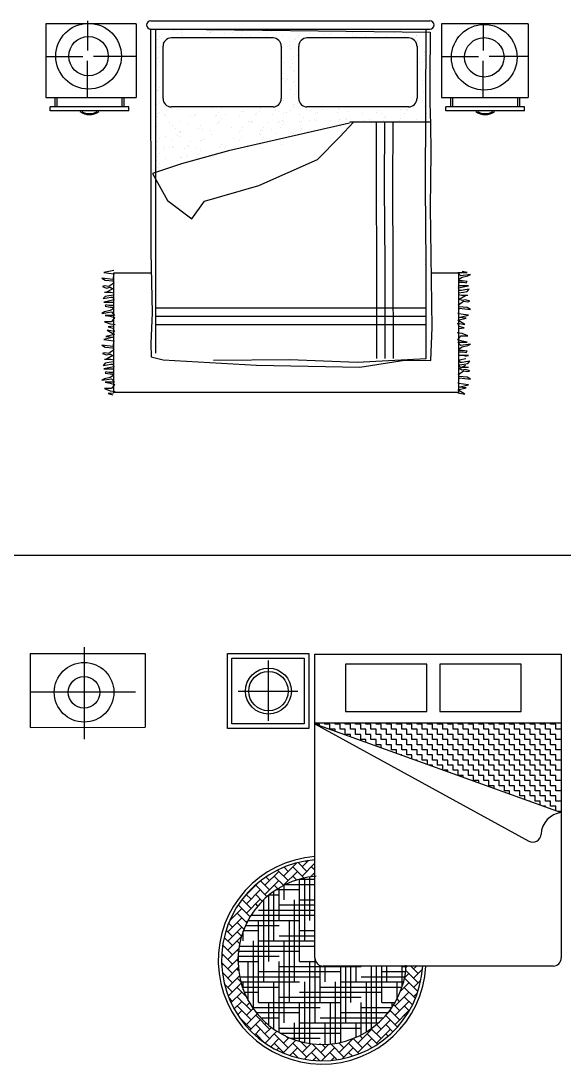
# Model space of a CAD drawing. Header units: inches. Extents: x 10.6 to 53.1, y 14.5 to 39.3.
# Drawn here: x 20.24 to 23.55, y 20.12 to 26.48 of the extents above; entities that cross this region are included whole.
import ezdxf

# ---------------------------------------------------------------- set-up
doc = ezdxf.new("R2010")
doc.units = ezdxf.units.IN
doc.header["$MEASUREMENT"] = 0
for name, color, linetype in [('02', 2, 'Continuous'), ('1', 1, 'Continuous'), ('4', 4, 'Continuous'), ('8', 8, 'Continuous')]:
    doc.layers.add(name, color=color, linetype=linetype)

msp = doc.modelspace()

# ---------------------------------------------------------------- hatches: boundary and pattern name
at = {"layer": '8'}
h = msp.add_hatch(dxfattribs=at)
h.set_pattern_fill('AR-HBONE', color=256, scale=0.01, angle=360, style=0)
h.set_pattern_definition([(45, (61.43607, 30.996453), (2e-17, 0.056568542), [0.12, -0.04]), (135, (61.464353, 31.024737), (2e-17, 0.056568542), [0.12, -0.04])])
h.paths.add_polyline_path([(22.0293, 21.2642), (22.0293, 21.3645, 2.208056), (22.6854, 20.7178), (22.5852, 20.7178, -2.171208)])
h = msp.add_hatch(dxfattribs=at)
h.set_pattern_fill('HOUND', color=256, scale=0.5, angle=360, style=0)
h.set_pattern_definition([(360, (61.436068, 30.996453), (0.125, 0.03125), [0.5, -0.25]), (90, (61.436068, 30.996453), (-0.03125, -0.125), [0.5, -0.25])])
h.paths.add_polyline_path([(22.0293, 21.2642, 2.171208), (22.5852, 20.7178), (22.0793, 20.7178, -0.414214), (22.0293, 20.7678)])

# ---------------------------------------------------------------- linework, layer by layer
at = {"layer": '02'}
for p, q in [((20.3905, 26.4601), (20.3905, 26.0101)), ((20.9405, 26.4601), (20.3905, 26.4601)), ((20.6439, 26.4777), (20.6439, 26.2978)), ((20.9405, 26.4601), (20.9405, 26.0101)), ((21.0295, 26.4776), (22.7295, 26.4776)), ((22.5174, 26.4776), (22.5174, 26.4776)), ((22.8002, 26.4601), (22.8002, 26.0101)), ((23.3271, 26.4601), (22.8002, 26.4601)), ((23.0537, 26.4601), (23.0537, 26.2978)), ((23.3271, 26.4601), (23.3271, 26.0101)), ((21.0276, 26.4292), (22.7305, 26.4089)), ((21.0276, 26.4247), (21.0303, 25.0681)), ((21.0295, 26.4276), (22.7295, 26.4276)), ((21.0576, 26.4257), (21.0586, 24.4531)), ((21.082, 26.3843), (21.082, 26.3843)), ((21.1696, 26.4175), (21.1696, 26.4175)), ((21.1938, 26.4036), (21.1938, 26.4036)), ((21.2072, 26.4247), (21.2072, 26.4247)), ((21.2179, 26.4087), (21.2179, 26.4087)), ((21.2193, 26.4169), (21.2193, 26.4169)), ((21.2227, 26.3908), (21.2227, 26.3908)), ((21.3514, 26.3963), (21.3514, 26.3963)), ((21.3955, 26.4044), (21.3955, 26.4044)), ((21.3959, 26.4085), (21.3959, 26.4085)), ((21.404, 26.4136), (21.404, 26.4136)), ((21.4803, 26.4005), (21.4803, 26.4005)), ((21.5249, 26.4089), (21.5249, 26.4089)), ((21.5831, 26.3901), (21.5831, 26.3901)), ((21.5873, 26.4156), (21.5873, 26.4156)), ((21.6072, 26.4206), (21.6072, 26.4206)), ((21.6106, 26.3945), (21.6106, 26.3945)), ((21.6949, 26.4094), (21.6949, 26.4094)), ((21.734, 26.3834), (21.734, 26.3834)), ((21.7393, 26.4), (21.7393, 26.4)), ((21.765, 26.4112), (21.765, 26.4112)), ((21.8303, 26.3866), (21.8303, 26.3866)), ((21.897, 26.4143), (21.897, 26.4143)), ((21.9267, 26.3897), (21.9267, 26.3897)), ((21.959, 26.4171), (21.959, 26.4171)), ((21.9985, 26.3982), (21.9985, 26.3982)), ((22.023, 26.3929), (22.023, 26.3929)), ((22.0842, 26.3959), (22.0842, 26.3959)), ((22.1193, 26.396), (22.1193, 26.396)), ((22.1272, 26.4037), (22.1272, 26.4037)), ((22.196, 26.4152), (22.196, 26.4152)), ((22.2157, 26.3992), (22.2157, 26.3992)), ((22.2561, 26.4079), (22.2561, 26.4079)), ((22.312, 26.4023), (22.312, 26.4023)), ((22.3363, 26.3846), (22.3363, 26.3846)), ((22.3864, 26.402), (22.3864, 26.402)), ((22.4084, 26.4055), (22.4084, 26.4055)), ((22.5047, 26.4086), (22.5047, 26.4086)), ((22.5151, 26.4074), (22.5151, 26.4074)), ((22.5853, 26.4018), (22.5853, 26.4018)), ((22.6474, 26.3856), (22.6474, 26.3856)), ((22.6502, 26.3863), (22.6502, 26.3863)), ((22.7034, 25.4676), (22.7071, 26.4236)), ((22.7303, 26.1356), (22.7336, 26.4089)), ((21.0596, 26.3614), (21.0596, 26.3614)), ((21.0686, 26.3632), (21.0686, 26.3632)), ((21.0959, 26.3708), (21.0959, 26.3708)), ((21.0993, 26.3447), (21.0993, 26.3447)), ((21.1041, 26.0037), (21.1041, 26.3237)), ((21.7741, 26.3737), (21.1541, 26.3737)), ((21.445, 26.374), (21.445, 26.374)), ((21.4838, 26.3745), (21.4838, 26.3745)), ((21.5413, 26.3771), (21.5413, 26.3771)), ((21.6376, 26.3803), (21.6376, 26.3803)), ((21.7718, 26.3739), (21.7718, 26.3739)), ((21.8241, 26.3237), (21.8241, 26.0037)), ((21.8629, 26.3199), (21.8629, 26.3199)), ((21.8717, 26.3782), (21.8717, 26.3782)), ((21.8751, 26.3521), (21.8751, 26.3521)), ((21.8766, 26.3263), (21.8766, 26.3263)), ((21.9028, 26.3634), (21.9028, 26.3634)), ((21.9112, 26.3726), (21.9112, 26.3726)), ((21.9309, 26.0037), (21.9309, 26.3237)), ((21.9322, 26.3749), (21.9322, 26.3749)), ((22.6009, 26.3737), (21.9809, 26.3737)), ((22.0708, 26.3749), (22.0708, 26.3749)), ((22.0946, 26.3746), (22.0946, 26.3746)), ((22.2595, 26.3819), (22.2595, 26.3819)), ((22.2729, 26.3797), (22.2729, 26.3797)), ((22.2807, 26.3794), (22.2807, 26.3794)), ((22.4641, 26.3814), (22.4641, 26.3814)), ((22.5719, 26.3807), (22.5719, 26.3807)), ((22.6418, 26.3771), (22.6418, 26.3771)), ((22.6473, 26.3515), (22.6473, 26.3515)), ((22.6488, 26.3452), (22.6488, 26.3452)), ((22.6509, 26.3596), (22.6509, 26.3596)), ((22.6509, 26.3237), (22.6509, 26.0037)), ((20.3905, 26.2599), (20.6162, 26.2599)), ((20.9405, 26.2599), (20.6801, 26.2599)), ((21.0615, 26.2995), (21.0615, 26.2995)), ((21.0783, 26.318), (21.0783, 26.318)), ((21.0783, 26.2565), (21.0783, 26.2565)), ((21.0837, 26.2922), (21.0837, 26.2922)), ((21.832, 26.2557), (21.832, 26.2557)), ((21.8338, 26.3152), (21.8338, 26.3152)), ((21.8804, 26.3115), (21.8804, 26.3115)), ((21.8972, 26.2586), (21.8972, 26.2586)), ((21.9229, 26.266), (21.9229, 26.266)), ((21.9283, 26.2588), (21.9283, 26.2588)), ((22.6562, 26.3189), (22.6562, 26.3189)), ((22.684, 26.3058), (22.684, 26.3058)), ((22.6936, 26.2912), (22.6936, 26.2912)), ((22.6974, 26.2654), (22.6974, 26.2654)), ((22.6991, 26.284), (22.6991, 26.284)), ((22.8002, 26.2599), (23.0259, 26.2599)), ((23.3271, 26.2599), (23.0898, 26.2599)), ((20.6439, 26.0101), (20.6439, 26.2339)), ((21.0613, 26.2305), (21.0613, 26.2305)), ((21.0689, 26.2075), (21.0689, 26.2075)), ((21.0699, 26.2473), (21.0699, 26.2473)), ((21.0823, 26.2286), (21.0823, 26.2286)), ((21.8355, 26.2231), (21.8355, 26.2231)), ((21.8894, 26.2436), (21.8894, 26.2436)), ((21.8928, 26.2176), (21.8928, 26.2176)), ((22.6522, 26.2164), (22.6522, 26.2164)), ((22.6651, 26.251), (22.6651, 26.251)), ((22.6686, 26.225), (22.6686, 26.225)), ((22.6857, 26.2268), (22.6857, 26.2268)), ((22.6941, 26.236), (22.6941, 26.236)), ((23.0537, 26.0101), (23.0537, 26.2339)), ((21.8341, 26.1595), (21.8341, 26.1595)), ((21.8815, 26.1912), (21.8815, 26.1912)), ((21.8982, 26.1769), (21.8982, 26.1769)), ((21.9068, 26.1696), (21.9068, 26.1696)), ((21.9277, 26.1309), (21.9277, 26.1309)), ((22.6739, 26.1843), (22.6739, 26.1843)), ((22.6984, 26.1561), (22.6984, 26.1561)), ((22.7305, 25.9782), (22.7303, 26.1356)), ((21.0606, 26.1026), (21.0606, 26.1026)), ((21.0629, 26.0996), (21.0629, 26.0996)), ((21.0826, 26.0729), (21.0826, 26.0729)), ((21.8314, 26.1278), (21.8314, 26.1278)), ((21.8337, 26.1248), (21.8337, 26.1248)), ((21.8528, 26.1106), (21.8528, 26.1106)), ((21.8612, 26.1198), (21.8612, 26.1198)), ((21.8975, 26.1029), (21.8975, 26.1029)), ((21.9071, 26.109), (21.9071, 26.109)), ((21.9105, 26.083), (21.9105, 26.083)), ((22.6539, 26.0855), (22.6539, 26.0855)), ((22.6829, 26.1164), (22.6829, 26.1164)), ((22.6863, 26.0904), (22.6863, 26.0904)), ((22.6977, 26.1097), (22.6977, 26.1097)), ((20.3905, 26.0101), (20.9405, 26.0101)), ((20.4461, 26.0101), (20.4461, 25.9531)), ((20.4581, 26.0101), (20.4581, 25.9531)), ((20.8541, 26.0101), (20.8541, 25.9531)), ((20.8661, 26.0101), (20.8661, 25.9531)), ((21.0692, 26.0518), (21.0692, 26.0518)), ((21.0739, 26.0535), (21.0739, 26.0535)), ((21.8344, 26.0038), (21.8344, 26.0038)), ((21.8831, 26.0603), (21.8831, 26.0603)), ((21.8882, 26.0126), (21.8882, 26.0126)), ((21.9051, 26.031), (21.9051, 26.031)), ((21.9159, 26.0423), (21.9159, 26.0423)), ((22.6897, 26.033), (22.6897, 26.033)), ((22.6916, 26.0497), (22.6916, 26.0497)), ((22.7033, 26.0211), (22.7033, 26.0211)), ((22.8002, 26.0101), (23.3271, 26.0101)), ((22.8558, 26.0101), (22.8558, 25.9531)), ((22.8678, 26.0101), (22.8678, 25.9531)), ((23.2638, 26.0101), (23.2638, 25.9531)), ((23.2758, 26.0101), (23.2758, 25.9531)), ((20.8961, 25.9531), (20.4161, 25.9531)), ((20.4161, 25.9291), (20.4161, 25.9531)), ((20.8961, 25.9291), (20.8961, 25.9531)), ((21.0655, 25.9675), (21.0655, 25.9675)), ((21.0842, 25.9808), (21.0842, 25.9808)), ((21.7741, 25.9537), (21.1541, 25.9537)), ((21.1577, 25.9466), (21.1577, 25.9466)), ((21.3967, 25.9413), (21.3967, 25.9413)), ((21.4588, 25.9441), (21.4588, 25.9441)), ((21.5272, 25.9535), (21.5272, 25.9535)), ((21.6958, 25.9423), (21.6958, 25.9423)), ((21.821, 25.9827), (21.821, 25.9827)), ((21.8362, 25.9927), (21.8362, 25.9927)), ((21.8966, 25.9603), (21.8966, 25.9603)), ((21.8978, 25.9472), (21.8978, 25.9472)), ((21.9051, 25.9695), (21.9051, 25.9695)), ((21.9248, 25.9744), (21.9248, 25.9744)), ((21.9282, 25.9484), (21.9282, 25.9484)), ((22.6009, 25.9537), (21.9809, 25.9537)), ((22.0752, 25.9387), (22.0752, 25.9387)), ((22.1715, 25.9419), (22.1715, 25.9419)), ((22.3161, 25.9521), (22.3161, 25.9521)), ((22.3989, 25.953), (22.3989, 25.953)), ((22.5475, 25.9393), (22.5475, 25.9393)), ((22.6845, 25.9944), (22.6845, 25.9944)), ((22.698, 25.9539), (22.698, 25.9539)), ((22.7006, 25.9818), (22.7006, 25.9818)), ((22.704, 25.9558), (22.704, 25.9558)), ((22.735, 25.8473), (22.7305, 25.9782)), ((23.3058, 25.9531), (22.8258, 25.9531)), ((22.8258, 25.9291), (22.8258, 25.9531)), ((23.3058, 25.9291), (23.3058, 25.9531)), ((20.8961, 25.9291), (20.4161, 25.9291)), ((21.0695, 25.9119), (21.0695, 25.9119)), ((21.0695, 25.8961), (21.0695, 25.8961)), ((21.0829, 25.9172), (21.0829, 25.9172)), ((21.1118, 25.9072), (21.1118, 25.9072)), ((21.1178, 25.9031), (21.1178, 25.9031)), ((21.1947, 25.9365), (21.1947, 25.9365)), ((21.2715, 25.901), (21.2715, 25.901)), ((21.2955, 25.8988), (21.2955, 25.8988)), ((21.3039, 25.908), (21.3039, 25.908)), ((21.4248, 25.9033), (21.4248, 25.9033)), ((21.4319, 25.902), (21.4319, 25.902)), ((21.4417, 25.9217), (21.4417, 25.9217)), ((21.4588, 25.8826), (21.4588, 25.8826)), ((21.4873, 25.91), (21.4873, 25.91)), ((21.5706, 25.9019), (21.5706, 25.9019)), ((21.584, 25.923), (21.584, 25.923)), ((21.5935, 25.923), (21.5935, 25.923)), ((21.665, 25.9057), (21.665, 25.9057)), ((21.6734, 25.9149), (21.6734, 25.9149)), ((21.6898, 25.9261), (21.6898, 25.9261)), ((21.7726, 25.9068), (21.7726, 25.9068)), ((21.7862, 25.9293), (21.7862, 25.9293)), ((21.8085, 25.9256), (21.8085, 25.9256)), ((21.836, 25.9117), (21.836, 25.9117)), ((21.8568, 25.9168), (21.8568, 25.9168)), ((21.8825, 25.9324), (21.8825, 25.9324)), ((21.9336, 25.9077), (21.9336, 25.9077)), ((21.9599, 25.8884), (21.9599, 25.8884)), ((21.9789, 25.9356), (21.9789, 25.9356)), ((22.0251, 25.8753), (22.0251, 25.8753)), ((22.0344, 25.9125), (22.0344, 25.9125)), ((22.0429, 25.9217), (22.0429, 25.9217)), ((22.1638, 25.9169), (22.1638, 25.9169)), ((22.1807, 25.9354), (22.1807, 25.9354)), ((22.2178, 25.8816), (22.2178, 25.8816)), ((22.2233, 25.8745), (22.2233, 25.8745)), ((22.2263, 25.9236), (22.2263, 25.9236)), ((22.3215, 25.9114), (22.3215, 25.9114)), ((22.3641, 25.8758), (22.3641, 25.8758)), ((22.4039, 25.9193), (22.4039, 25.9193)), ((22.4124, 25.9285), (22.4124, 25.9285)), ((22.4341, 25.9136), (22.4341, 25.9136)), ((22.4538, 25.8896), (22.4538, 25.8896)), ((22.461, 25.8943), (22.461, 25.8943)), ((22.5502, 25.8807), (22.5502, 25.8807)), ((22.5728, 25.9136), (22.5728, 25.9136)), ((22.5862, 25.9346), (22.5862, 25.9346)), ((22.5958, 25.9305), (22.5958, 25.9305)), ((22.6496, 25.878), (22.6496, 25.878)), ((22.7094, 25.9152), (22.7094, 25.9152)), ((23.3058, 25.9291), (22.8258, 25.9291)), ((21.0617, 25.8438), (21.0617, 25.8438)), ((21.0672, 25.8367), (21.0672, 25.8367)), ((21.0722, 25.8534), (21.0722, 25.8534)), ((21.1463, 25.8606), (21.1463, 25.8606)), ((21.1635, 25.8398), (21.1635, 25.8398)), ((21.1815, 25.8212), (21.1815, 25.8212)), ((21.2084, 25.8634), (21.2084, 25.8634)), ((21.2556, 25.8553), (21.2556, 25.8553)), ((21.3201, 25.8212), (21.3201, 25.8212)), ((21.3336, 25.8422), (21.3336, 25.8422)), ((21.3451, 25.8163), (21.3451, 25.8163)), ((21.4333, 25.851), (21.4333, 25.851)), ((21.4417, 25.8602), (21.4417, 25.8602)), ((21.4454, 25.8615), (21.4454, 25.8615)), ((22.2395, 25.8547), (21.5029, 25.6851)), ((21.5222, 25.826), (21.5222, 25.826)), ((21.5795, 25.8124), (21.5795, 25.8124)), ((21.5856, 25.8309), (21.5856, 25.8309)), ((21.6251, 25.8622), (21.6251, 25.8622)), ((21.6398, 25.8627), (21.6398, 25.8627)), ((21.6452, 25.8556), (21.6452, 25.8556)), ((21.6474, 25.8664), (21.6474, 25.8664)), ((21.7173, 25.8261), (21.7173, 25.8261)), ((21.7416, 25.8587), (21.7416, 25.8587)), ((21.7629, 25.8143), (21.7629, 25.8143)), ((21.8027, 25.8578), (21.8027, 25.8578)), ((21.8112, 25.867), (21.8112, 25.867)), ((21.8212, 25.827), (21.8212, 25.827)), ((21.8324, 25.869), (21.8324, 25.869)), ((21.8347, 25.8481), (21.8347, 25.8481)), ((21.8379, 25.8619), (21.8379, 25.8619)), ((21.9343, 25.865), (21.9343, 25.865)), ((21.9425, 25.8398), (21.9425, 25.8398)), ((21.946, 25.8138), (21.946, 25.8138)), ((21.9465, 25.8674), (21.9465, 25.8674)), ((21.949, 25.8192), (21.949, 25.8192)), ((21.9946, 25.869), (21.9946, 25.869)), ((22.0306, 25.8682), (22.0306, 25.8682)), ((22.0841, 25.8299), (22.0841, 25.8299)), ((22.1269, 25.8713), (22.1269, 25.8713)), ((22.1722, 25.8647), (22.1722, 25.8647)), ((22.1807, 25.8739), (22.1807, 25.8739)), ((22.1814, 25.7715), (22.265, 25.8604)), ((22.1837, 25.8328), (22.1837, 25.8328)), ((22.7295, 25.8604), (22.2421, 25.8604)), ((22.327, 25.8696), (22.327, 25.8696)), ((22.4034, 25.4677), (22.4049, 25.8604)), ((22.4476, 25.8732), (22.4476, 25.8732)), ((22.4534, 25.4675), (22.4549, 25.8604)), ((22.4572, 25.8636), (22.4572, 25.8636)), ((22.5034, 25.4673), (22.5049, 25.8604)), ((22.5417, 25.8715), (22.5417, 25.8715)), ((22.7376, 25.6771), (22.735, 25.8473)), ((21.0832, 25.7615), (21.0832, 25.7615)), ((21.1166, 25.7722), (21.1166, 25.7722)), ((21.1617, 25.7528), (21.1617, 25.7528)), ((21.1949, 25.7808), (21.1949, 25.7808)), ((21.2016, 25.7963), (21.2016, 25.7963)), ((21.2084, 25.8019), (21.2084, 25.8019)), ((21.21, 25.8056), (21.21, 25.8056)), ((21.213, 25.7754), (21.213, 25.7754)), ((21.3352, 25.7501), (21.3352, 25.7501)), ((21.3393, 25.7485), (21.3393, 25.7485)), ((21.3478, 25.7577), (21.3478, 25.7577)), ((21.3934, 25.8075), (21.3934, 25.8075)), ((21.397, 25.7856), (21.397, 25.7856)), ((21.5312, 25.7597), (21.5312, 25.7597)), ((21.571, 25.8032), (21.571, 25.8032)), ((21.5843, 25.7673), (21.5843, 25.7673)), ((21.6947, 25.7911), (21.6947, 25.7911)), ((21.696, 25.7866), (21.696, 25.7866)), ((21.7004, 25.8076), (21.7004, 25.8076)), ((21.7088, 25.7553), (21.7088, 25.7553)), ((21.7095, 25.8077), (21.7095, 25.8077)), ((21.7173, 25.7646), (21.7173, 25.7646)), ((21.7729, 25.7511), (21.7729, 25.7511)), ((21.791, 25.7942), (21.791, 25.7942)), ((21.8874, 25.7974), (21.8874, 25.7974)), ((21.8981, 25.7915), (21.8981, 25.7915)), ((21.9405, 25.81), (21.9405, 25.81)), ((21.9837, 25.8005), (21.9837, 25.8005)), ((22.0457, 25.633), (22.1814, 25.7715)), ((22.7044, 25.7623), (22.7044, 25.7623)), ((21.0666, 25.7088), (21.0666, 25.7088)), ((21.0697, 25.7404), (21.0697, 25.7404)), ((21.1076, 25.6939), (21.1076, 25.6939)), ((21.1161, 25.7031), (21.1161, 25.7031)), ((21.1466, 25.7049), (21.1466, 25.7049)), ((21.1629, 25.7119), (21.1629, 25.7119)), ((21.1652, 25.7089), (21.1652, 25.7089)), ((21.5029, 25.6851), (21.2172, 25.6064)), ((21.237, 25.6983), (21.237, 25.6983)), ((21.2539, 25.7167), (21.2539, 25.7167)), ((21.2593, 25.7151), (21.2593, 25.7151)), ((21.2718, 25.7453), (21.2718, 25.7453)), ((21.2995, 25.705), (21.2995, 25.705)), ((21.3339, 25.6865), (21.3339, 25.6865)), ((21.4456, 25.7058), (21.4456, 25.7058)), ((21.4591, 25.7269), (21.4591, 25.7269)), ((21.4771, 25.7007), (21.4771, 25.7007)), ((21.4856, 25.7099), (21.4856, 25.7099)), ((21.5708, 25.7462), (21.5708, 25.7462)), ((21.6207, 25.7206), (21.6207, 25.7206)), ((21.6992, 25.7216), (21.6992, 25.7216)), ((21.8279, 25.727), (21.8279, 25.727)), ((21.0611, 25.6517), (21.0611, 25.6517)), ((21.0645, 25.6257), (21.0645, 25.6257)), ((21.0678, 25.6504), (21.0678, 25.6504)), ((21.0848, 25.6694), (21.0848, 25.6694)), ((21.1183, 25.6413), (21.1183, 25.6413)), ((21.1952, 25.6251), (21.1952, 25.6251)), ((21.2087, 25.6462), (21.2087, 25.6462)), ((21.2147, 25.6445), (21.2147, 25.6445)), ((21.2454, 25.646), (21.2454, 25.646)), ((21.2539, 25.6552), (21.2539, 25.6552)), ((21.311, 25.6476), (21.311, 25.6476)), ((21.3204, 25.6655), (21.3204, 25.6655)), ((21.4073, 25.6508), (21.4073, 25.6508)), ((21.6876, 25.4742), (22.0457, 25.633)), ((22.732, 25.3406), (22.7376, 25.6771)), ((21.2172, 25.6064), (21.0393, 25.5478)), ((21.0699, 25.585), (21.0699, 25.585)), ((21.07, 25.5847), (21.07, 25.5847)), ((21.0835, 25.6058), (21.0835, 25.6058)), ((21.1573, 25.6113), (21.1573, 25.6113)), ((21.1678, 25.5769), (21.1678, 25.5769)), ((21.0393, 25.5478), (21.1322, 25.3821)), ((21.3568, 25.3783), (21.6876, 25.4742)), ((22.4063, 24.993), (22.4034, 25.4677)), ((22.4563, 24.9932), (22.4534, 25.4675)), ((22.5063, 24.9934), (22.5034, 25.4673)), ((22.7063, 24.9941), (22.7034, 25.4676)), ((21.1322, 25.3821), (21.2806, 25.2711)), ((21.2806, 25.2711), (21.3568, 25.3783)), ((22.7429, 24.6096), (22.732, 25.3406)), ((21.0616, 25.2473), (21.0616, 25.2473)), ((21.0303, 25.0681), (21.0372, 24.6981)), ((21.0599, 25.0472), (21.0599, 25.0472)), ((22.4071, 24.4197), (22.4063, 24.993)), ((22.4571, 24.4198), (22.4563, 24.9932)), ((22.5071, 24.4199), (22.5063, 24.9934)), ((22.6976, 25.0209), (22.6976, 25.0209)), ((22.7012, 24.9936), (22.7012, 24.9936)), ((22.7071, 24.4201), (22.7063, 24.9941)), ((20.8036, 24.957), (20.7435, 24.9442)), ((20.7435, 24.9442), (20.8036, 24.9356)), ((20.8036, 24.9356), (20.7993, 24.9013)), ((20.8021, 24.9409), (20.8021, 24.2122)), ((21.0327, 24.9409), (20.8021, 24.9409)), ((22.7047, 24.9676), (22.7047, 24.9676)), ((22.904, 24.9409), (22.738, 24.9409)), ((22.9168, 24.9238), (22.8996, 24.9453)), ((22.8996, 24.9453), (22.9554, 24.9453)), ((22.904, 24.9409), (22.904, 24.2122)), ((22.9769, 24.9324), (22.9168, 24.9238)), ((22.9554, 24.9453), (22.9254, 24.9495)), ((22.9254, 24.9152), (22.9597, 24.9238)), ((22.9597, 24.9238), (22.9769, 24.9324)), ((20.7993, 24.9013), (20.7306, 24.9099)), ((20.7306, 24.9099), (20.7521, 24.897)), ((20.7478, 24.8627), (20.7349, 24.8584)), ((20.7349, 24.8584), (20.7607, 24.8498)), ((20.7735, 24.8584), (20.7478, 24.8627)), ((20.7521, 24.897), (20.7993, 24.8927)), ((20.8036, 24.8799), (20.7735, 24.8584)), ((20.7993, 24.8927), (20.8036, 24.8799)), ((22.9039, 24.9024), (22.9254, 24.9152)), ((22.9125, 24.8938), (22.9039, 24.9024)), ((22.9039, 24.8852), (22.9339, 24.8852)), ((22.964, 24.8638), (22.9039, 24.8638)), ((22.9039, 24.8509), (22.9425, 24.8595)), ((22.9254, 24.8938), (22.9125, 24.8938)), ((22.9554, 24.8895), (22.9254, 24.8938)), ((22.9339, 24.8852), (22.9511, 24.8809)), ((22.9425, 24.8595), (22.964, 24.8638)), ((22.9511, 24.8809), (22.9554, 24.8895)), ((20.7521, 24.7984), (20.7392, 24.7855)), ((20.7478, 24.8241), (20.7864, 24.8241)), ((20.7735, 24.8027), (20.7521, 24.7984)), ((20.7607, 24.8498), (20.7821, 24.8541)), ((20.7993, 24.8455), (20.7607, 24.8241)), ((20.765, 24.7898), (20.7864, 24.7941)), ((20.8036, 24.807), (20.7735, 24.8027)), ((20.7821, 24.8541), (20.7993, 24.8455)), ((20.7864, 24.8241), (20.8036, 24.8198)), ((20.7864, 24.7941), (20.7993, 24.7941)), ((20.7993, 24.7941), (20.8036, 24.7769)), ((22.9082, 24.8338), (22.9039, 24.8509)), ((22.9039, 24.8209), (22.9339, 24.8252)), ((22.9211, 24.8037), (22.9039, 24.808)), ((22.9211, 24.8338), (22.9082, 24.8338)), ((22.9082, 24.7823), (22.9468, 24.8037)), ((22.9425, 24.838), (22.9211, 24.8338)), ((22.9597, 24.8037), (22.9211, 24.8037)), ((22.9339, 24.8252), (22.9554, 24.8295)), ((22.9683, 24.8423), (22.9425, 24.838)), ((22.9554, 24.8295), (22.9683, 24.8423)), ((20.7392, 24.7855), (20.765, 24.7898)), ((20.765, 24.7684), (20.7435, 24.7641)), ((20.7435, 24.7641), (20.8036, 24.7641)), ((20.7564, 24.7469), (20.7521, 24.7383)), ((20.7521, 24.7383), (20.7821, 24.7341)), ((20.7735, 24.7426), (20.7564, 24.7469)), ((20.8036, 24.7769), (20.765, 24.7684)), ((20.8036, 24.7426), (20.7735, 24.7426)), ((20.7821, 24.7341), (20.795, 24.7341)), ((20.795, 24.7341), (20.8036, 24.7255)), ((22.9039, 24.748), (22.9339, 24.7694)), ((22.9082, 24.7351), (22.9039, 24.748)), ((22.9254, 24.7737), (22.9082, 24.7823)), ((22.9554, 24.7308), (22.9082, 24.7351)), ((22.9468, 24.778), (22.9254, 24.7737)), ((22.9339, 24.7694), (22.9597, 24.7651)), ((22.9726, 24.7694), (22.9468, 24.778)), ((22.9769, 24.718), (22.9554, 24.7308)), ((22.9597, 24.7651), (22.9726, 24.7694)), ((20.7478, 24.704), (20.7306, 24.6955)), ((20.7306, 24.6955), (20.7907, 24.704)), ((20.7821, 24.7126), (20.7478, 24.704)), ((20.8079, 24.6826), (20.7521, 24.6826)), ((20.7521, 24.6826), (20.7821, 24.6783)), ((20.8036, 24.7255), (20.7821, 24.7126)), ((20.7821, 24.6783), (20.8079, 24.6697)), ((20.7907, 24.704), (20.8079, 24.6826)), ((20.8079, 24.6697), (20.7907, 24.644)), ((21.0372, 24.6981), (21.0294, 24.5115)), ((22.7066, 24.7263), (21.0585, 24.7263)), ((22.7067, 24.6763), (21.0585, 24.6763)), ((22.8996, 24.6537), (22.9511, 24.6665)), ((22.9039, 24.6923), (22.9082, 24.7266)), ((22.964, 24.6837), (22.9039, 24.6923)), ((22.9039, 24.6708), (22.964, 24.6837)), ((22.9511, 24.6665), (22.9039, 24.6708)), ((22.9082, 24.7266), (22.9769, 24.718)), ((20.7907, 24.644), (20.7478, 24.644)), ((20.7478, 24.644), (20.7821, 24.6311)), ((20.8021, 24.6166), (20.7693, 24.614)), ((20.7693, 24.614), (20.7993, 24.6054)), ((20.7821, 24.6311), (20.8122, 24.6269)), ((20.7993, 24.6054), (20.8079, 24.584)), ((22.7068, 24.6263), (21.0585, 24.6263)), ((22.7353, 24.4081), (22.7429, 24.6096)), ((22.9425, 24.6279), (22.8996, 24.6537)), ((22.8996, 24.6365), (22.9425, 24.6279)), ((22.9082, 24.6151), (22.8996, 24.6365)), ((22.9054, 24.6038), (22.9382, 24.6065)), ((22.9382, 24.6065), (22.9082, 24.6151)), ((20.8036, 24.5497), (20.7435, 24.5368)), ((20.8079, 24.5668), (20.7564, 24.554)), ((20.7564, 24.554), (20.8036, 24.5497)), ((20.765, 24.5925), (20.8079, 24.5668)), ((20.8079, 24.584), (20.765, 24.5925)), ((22.9254, 24.5722), (22.8953, 24.5765)), ((22.8996, 24.5336), (22.9168, 24.5593)), ((22.9168, 24.5593), (22.9597, 24.5593)), ((22.9597, 24.5593), (22.9254, 24.5722)), ((20.7993, 24.4939), (20.7306, 24.5025)), ((20.7306, 24.5025), (20.7521, 24.4896)), ((20.7435, 24.5368), (20.8036, 24.5282)), ((20.7521, 24.4896), (20.7993, 24.4853)), ((20.8036, 24.5282), (20.7993, 24.4939)), ((20.7993, 24.4853), (20.8036, 24.4725)), ((21.0294, 24.5115), (21.0314, 24.4302)), ((21.072, 24.4947), (21.072, 24.4947)), ((21.0854, 24.5158), (21.0854, 24.5158)), ((22.9254, 24.525), (22.8996, 24.5336)), ((22.8996, 24.5207), (22.9554, 24.5207)), ((22.9168, 24.4993), (22.8996, 24.5207)), ((22.9039, 24.4778), (22.9254, 24.4907)), ((22.9125, 24.4693), (22.9039, 24.4778)), ((22.9769, 24.5079), (22.9168, 24.4993)), ((22.9554, 24.5207), (22.9254, 24.525)), ((22.9254, 24.4907), (22.9597, 24.4993)), ((22.9597, 24.4993), (22.9769, 24.5079)), ((20.7478, 24.4553), (20.7349, 24.451)), ((20.7349, 24.451), (20.7607, 24.4425)), ((20.7735, 24.451), (20.7478, 24.4553)), ((20.7478, 24.4167), (20.7864, 24.4167)), ((20.7607, 24.4425), (20.7821, 24.4467)), ((20.7993, 24.4382), (20.7607, 24.4167)), ((20.8036, 24.4725), (20.7735, 24.451)), ((20.7821, 24.4467), (20.7993, 24.4382)), ((20.7864, 24.4167), (20.8036, 24.4124)), ((21.0314, 24.4302), (21.1053, 24.4115)), ((22.9039, 24.4607), (22.9339, 24.4607)), ((22.964, 24.4393), (22.9039, 24.4393)), ((22.9087, 24.4121), (22.9473, 24.4207)), ((22.913, 24.3949), (22.9087, 24.4121)), ((22.9254, 24.4693), (22.9125, 24.4693)), ((22.9554, 24.465), (22.9254, 24.4693)), ((22.9339, 24.4607), (22.9511, 24.4564)), ((22.9425, 24.435), (22.964, 24.4393)), ((22.9511, 24.4564), (22.9554, 24.465)), ((20.7521, 24.391), (20.7392, 24.3781)), ((20.7392, 24.3781), (20.765, 24.3824)), ((20.765, 24.361), (20.7435, 24.3567)), ((20.7435, 24.3567), (20.8036, 24.3567)), ((20.7735, 24.3953), (20.7521, 24.391)), ((20.765, 24.3824), (20.7864, 24.3867)), ((20.8036, 24.3696), (20.765, 24.361)), ((20.8036, 24.3996), (20.7735, 24.3953)), ((20.7864, 24.3867), (20.7993, 24.3867)), ((20.7993, 24.3867), (20.8036, 24.3696)), ((21.1053, 24.4115), (21.6725, 24.3804)), ((21.6725, 24.3804), (22.3028, 24.3678)), ((22.3028, 24.3678), (22.5756, 24.4094)), ((22.5756, 24.4094), (22.7353, 24.4081)), ((22.9082, 24.3578), (22.9468, 24.3792)), ((22.9254, 24.3492), (22.9082, 24.3578)), ((22.9087, 24.3821), (22.9387, 24.3863)), ((22.9087, 24.3692), (22.9087, 24.3821)), ((22.9258, 24.3649), (22.9087, 24.3692)), ((22.9258, 24.3949), (22.913, 24.3949)), ((22.9468, 24.3535), (22.9254, 24.3492)), ((22.9473, 24.3992), (22.9258, 24.3949)), ((22.9645, 24.3649), (22.9258, 24.3649)), ((22.9387, 24.3863), (22.9602, 24.3906)), ((22.9726, 24.3449), (22.9468, 24.3535)), ((22.973, 24.4035), (22.9473, 24.3992)), ((22.9602, 24.3906), (22.973, 24.4035)), ((20.7478, 24.2967), (20.7306, 24.2881)), ((20.7306, 24.2881), (20.7907, 24.2967)), ((20.7821, 24.3052), (20.7478, 24.2967)), ((20.7564, 24.3395), (20.7521, 24.331)), ((20.7521, 24.331), (20.7821, 24.3267)), ((20.7735, 24.3353), (20.7564, 24.3395)), ((20.8036, 24.3353), (20.7735, 24.3353)), ((20.7821, 24.3267), (20.795, 24.3267)), ((20.8036, 24.3181), (20.7821, 24.3052)), ((20.7907, 24.2967), (20.8079, 24.2752)), ((20.795, 24.3267), (20.8036, 24.3181)), ((22.9039, 24.3235), (22.9339, 24.3449)), ((22.9082, 24.3106), (22.9039, 24.3235)), ((22.9039, 24.2677), (22.9082, 24.302)), ((22.9554, 24.3063), (22.9082, 24.3106)), ((22.9082, 24.302), (22.9769, 24.2935)), ((22.9339, 24.3449), (22.9597, 24.3406)), ((22.9769, 24.2935), (22.9554, 24.3063)), ((22.9597, 24.3406), (22.9726, 24.3449)), ((20.7907, 24.2366), (20.7478, 24.2366)), ((20.7478, 24.2366), (20.7821, 24.2238)), ((20.8079, 24.2752), (20.7521, 24.2752)), ((20.7521, 24.2752), (20.7821, 24.2709)), ((20.7821, 24.2709), (20.8079, 24.2624)), ((20.7821, 24.2238), (20.8122, 24.2195)), ((20.8079, 24.2624), (20.7907, 24.2366)), ((22.8996, 24.2291), (22.9511, 24.242)), ((22.9425, 24.2034), (22.8996, 24.2291)), ((22.964, 24.2591), (22.9039, 24.2677)), ((22.9039, 24.2463), (22.964, 24.2591)), ((22.9511, 24.242), (22.9039, 24.2463)), ((20.8021, 24.2093), (20.7693, 24.2066)), ((20.7693, 24.2066), (20.7993, 24.198)), ((22.904, 24.2122), (20.8021, 24.2122)), ((22.8996, 24.212), (22.9425, 24.2034)), ((20.2961, 22.6223), (20.9961, 22.6223)), ((20.2961, 22.6223), (20.2961, 22.1723)), ((20.9961, 22.6223), (20.9959, 22.1731)), ((21.7473, 22.2118), (21.7473, 22.5808)), ((22.0293, 22.6178), (23.5293, 22.6178)), ((22.0293, 20.7678), (22.0293, 22.6178)), ((23.5293, 22.6178), (23.5293, 20.7678)), ((21.5623, 22.3928), (21.9253, 22.3928)), ((22.0293, 22.1998), (23.5293, 22.1998)), ((22.0293, 22.1938), (23.5293, 21.6531)), ((22.0293, 22.1938), (23.3325, 21.4795)), ((20.2961, 22.1723), (20.9959, 22.1731)), ((22.0236, 21.2399), (22.0236, 21.2399)), ((22.0236, 21.2086), (22.0236, 21.2086)), ((22.0236, 21.1774), (22.0236, 21.1774)), ((22.0236, 21.1461), (22.0236, 21.1461)), ((23.4793, 20.7178), (22.0793, 20.7178))]:
    msp.add_line(p, q, dxfattribs=at)
at = {"layer": '02', "extrusion": (0, 0, -1)}
for p, q in [((21.4125, 24.4099), (21.8754, 24.4138)), ((21.8754, 24.4138), (22.286, 24.3981)), ((22.286, 24.3981), (22.7071, 24.4201))]:
    msp.add_line(p, q, dxfattribs=at)
at = {"layer": '02'}
for points in [[(21.9911, 22.6223), (21.9911, 22.1658), (21.4961, 22.1658), (21.4961, 22.6223)], [(21.9636, 22.5948), (21.9636, 22.1933), (21.5236, 22.1933), (21.5236, 22.5948)], [(22.2153, 22.2688), (22.7103, 22.2688), (22.7103, 22.5568), (22.2153, 22.5568)], [(22.7903, 22.2688), (23.2853, 22.2688), (23.2853, 22.5568), (22.7903, 22.5568)]]:
    msp.add_lwpolyline(points, close=True, dxfattribs=at)
for centre, radius in [((20.6509, 26.2625), 0.2), ((23.0606, 26.2556), 0.2), ((20.6509, 26.2625), 0.12), ((23.0606, 26.2556), 0.12), ((20.6234, 22.3862), 0.1817), ((21.7463, 22.3938), 0.14), ((21.7463, 22.3938), 0.12), ((20.6234, 22.3862), 0.096)]:
    msp.add_circle(centre, radius, dxfattribs=at)
for centre, radius, start, end in [((21.0295, 26.4526), 0.025, 90, 270), ((22.7295, 26.4526), 0.025, 270, 90), ((21.1541, 26.3237), 0.05, 90, 180), ((21.7741, 26.3237), 0.05, 0, 90), ((21.9809, 26.3237), 0.05, 90, 180), ((22.6, 26.3237), 0.05, 0, 90), ((21.1541, 26.0037), 0.05, 180, 270), ((21.7741, 26.0037), 0.05, 270, 0), ((21.9809, 26.0037), 0.05, 180, 270), ((22.6, 26.0037), 0.05, 270, 0), ((20.6561, 26.0069), 0.1001, 234.87563, 305.12437), ((20.6561, 26.0069), 0.0941, 240.46438, 299.53562), ((23.0658, 26.0069), 0.1001, 234.87563, 305.12437), ((23.0658, 26.0069), 0.0941, 240.46438, 299.53562), ((23.544, 21.5162), 0.1377, 96.14408, 177.81207), ((23.3565, 21.5234), 0.05, 241.2728, 357.81207), ((22.0736, 20.7533), 0.6329, 94.00943, 356.78491), ((22.0736, 20.7533), 0.6129, 94.1405, 356.67987), ((22.0736, 20.7533), 0.5129, 94.1405, 356.67987), ((22.0793, 20.7678), 0.05, 180, 270), ((23.4793, 20.7678), 0.05, 270, 0)]:
    msp.add_arc(centre, radius, start, end, dxfattribs=at)
at = {"layer": '1'}
for p, q in [((10.9498, 23.2217), (31.276, 23.2217)), ((22.0578, 22.192), (22.0342, 22.192)), ((22.0578, 22.1835), (22.0578, 22.192)), ((22.0891, 22.192), (22.0891, 22.1938)), ((22.1203, 22.192), (22.0891, 22.192)), ((22.1203, 22.161), (22.1203, 22.192)), ((22.1516, 22.192), (22.1516, 22.1938)), ((22.1828, 22.192), (22.1516, 22.192)), ((22.1828, 22.1608), (22.1828, 22.192)), ((22.2141, 22.192), (22.2141, 22.1938)), ((22.2453, 22.192), (22.2141, 22.192)), ((22.2453, 22.1608), (22.2453, 22.192)), ((22.2766, 22.192), (22.2766, 22.1938)), ((22.3078, 22.192), (22.2766, 22.192)), ((22.3078, 22.1608), (22.3078, 22.192)), ((22.3391, 22.192), (22.3391, 22.1938)), ((22.3703, 22.192), (22.3391, 22.192)), ((22.3703, 22.1608), (22.3703, 22.192)), ((22.4016, 22.192), (22.4016, 22.1938)), ((22.4328, 22.192), (22.4016, 22.192)), ((22.4328, 22.1608), (22.4328, 22.192)), ((22.4641, 22.192), (22.4641, 22.1938)), ((22.4953, 22.192), (22.4641, 22.192)), ((22.4953, 22.1608), (22.4953, 22.192)), ((22.5266, 22.192), (22.5266, 22.1938)), ((22.5578, 22.192), (22.5266, 22.192)), ((22.5578, 22.1608), (22.5578, 22.192)), ((22.5891, 22.192), (22.5891, 22.1938)), ((22.6203, 22.192), (22.5891, 22.192)), ((22.6203, 22.1608), (22.6203, 22.192)), ((22.6516, 22.192), (22.6516, 22.1938)), ((22.6828, 22.192), (22.6516, 22.192)), ((22.6828, 22.1608), (22.6828, 22.192)), ((22.7141, 22.192), (22.7141, 22.1938)), ((22.7453, 22.192), (22.7141, 22.192)), ((22.7453, 22.1608), (22.7453, 22.192)), ((22.7766, 22.192), (22.7766, 22.1938)), ((22.8078, 22.192), (22.7766, 22.192)), ((22.8078, 22.1608), (22.8078, 22.192)), ((22.8391, 22.192), (22.8391, 22.1938)), ((22.8703, 22.192), (22.8391, 22.192)), ((22.8703, 22.1608), (22.8703, 22.192)), ((22.9016, 22.192), (22.9016, 22.1938)), ((22.9328, 22.192), (22.9016, 22.192)), ((22.9328, 22.1608), (22.9328, 22.192)), ((22.9641, 22.192), (22.9641, 22.1938)), ((22.9953, 22.192), (22.9641, 22.192)), ((22.9953, 22.1608), (22.9953, 22.192)), ((23.0266, 22.192), (23.0266, 22.1938)), ((23.0578, 22.192), (23.0266, 22.192)), ((23.0578, 22.1608), (23.0578, 22.192)), ((23.0891, 22.192), (23.0891, 22.1938)), ((23.1203, 22.192), (23.0891, 22.192)), ((23.1203, 22.1608), (23.1203, 22.192)), ((23.1516, 22.192), (23.1516, 22.1938)), ((23.1828, 22.192), (23.1516, 22.192)), ((23.1828, 22.1608), (23.1828, 22.192)), ((23.2141, 22.192), (23.2141, 22.1938)), ((23.2453, 22.192), (23.2141, 22.192)), ((23.2453, 22.1608), (23.2453, 22.192)), ((23.2766, 22.192), (23.2766, 22.1938)), ((23.3078, 22.192), (23.2766, 22.192)), ((23.3078, 22.1608), (23.3078, 22.192)), ((23.3391, 22.192), (23.3391, 22.1938)), ((23.3703, 22.192), (23.3391, 22.192)), ((23.3703, 22.1608), (23.3703, 22.192)), ((23.4016, 22.192), (23.4016, 22.1938)), ((23.4328, 22.192), (23.4016, 22.192)), ((23.4328, 22.1608), (23.4328, 22.192)), ((23.4641, 22.192), (23.4641, 22.1938)), ((23.4953, 22.192), (23.4641, 22.192)), ((23.4953, 22.1608), (23.4953, 22.192)), ((23.5293, 22.192), (23.5266, 22.192)), ((22.1516, 22.1608), (22.1209, 22.1608)), ((22.1516, 22.1497), (22.1516, 22.1608)), ((22.2141, 22.1608), (22.1828, 22.1608)), ((22.2141, 22.1295), (22.2141, 22.1608)), ((22.2453, 22.1295), (22.2141, 22.1295)), ((22.2766, 22.1608), (22.2453, 22.1608)), ((22.2453, 22.1159), (22.2453, 22.1295)), ((22.2766, 22.1295), (22.2766, 22.1608)), ((22.3078, 22.1295), (22.2766, 22.1295)), ((22.3391, 22.1608), (22.3078, 22.1608)), ((22.3078, 22.0983), (22.3078, 22.1295)), ((22.3391, 22.1295), (22.3391, 22.1608)), ((22.3703, 22.1295), (22.3391, 22.1295)), ((22.4016, 22.1608), (22.3703, 22.1608)), ((22.3703, 22.0983), (22.3703, 22.1295)), ((22.4016, 22.1295), (22.4016, 22.1608)), ((22.4328, 22.1295), (22.4016, 22.1295)), ((22.4641, 22.1608), (22.4328, 22.1608)), ((22.4328, 22.0983), (22.4328, 22.1295)), ((22.4641, 22.1295), (22.4641, 22.1608)), ((22.4953, 22.1295), (22.4641, 22.1295)), ((22.5266, 22.1608), (22.4953, 22.1608)), ((22.4953, 22.0983), (22.4953, 22.1295)), ((22.5266, 22.1295), (22.5266, 22.1608)), ((22.5578, 22.1295), (22.5266, 22.1295)), ((22.5891, 22.1608), (22.5578, 22.1608)), ((22.5578, 22.0983), (22.5578, 22.1295)), ((22.5891, 22.1295), (22.5891, 22.1608)), ((22.6203, 22.1295), (22.5891, 22.1295)), ((22.6516, 22.1608), (22.6203, 22.1608)), ((22.6203, 22.0983), (22.6203, 22.1295)), ((22.6516, 22.1295), (22.6516, 22.1608)), ((22.6828, 22.1295), (22.6516, 22.1295)), ((22.7141, 22.1608), (22.6828, 22.1608)), ((22.6828, 22.0983), (22.6828, 22.1295)), ((22.7141, 22.1295), (22.7141, 22.1608)), ((22.7453, 22.1295), (22.7141, 22.1295)), ((22.7766, 22.1608), (22.7453, 22.1608)), ((22.7453, 22.0983), (22.7453, 22.1295)), ((22.7766, 22.1295), (22.7766, 22.1608)), ((22.8078, 22.1295), (22.7766, 22.1295)), ((22.8391, 22.1608), (22.8078, 22.1608)), ((22.8078, 22.0983), (22.8078, 22.1295)), ((22.8391, 22.1295), (22.8391, 22.1608)), ((22.8703, 22.1295), (22.8391, 22.1295)), ((22.9016, 22.1608), (22.8703, 22.1608)), ((22.8703, 22.0983), (22.8703, 22.1295)), ((22.9016, 22.1295), (22.9016, 22.1608)), ((22.9328, 22.1295), (22.9016, 22.1295)), ((22.9641, 22.1608), (22.9328, 22.1608)), ((22.9328, 22.0983), (22.9328, 22.1295)), ((22.9641, 22.1295), (22.9641, 22.1608)), ((22.9953, 22.1295), (22.9641, 22.1295)), ((23.0266, 22.1608), (22.9953, 22.1608)), ((22.9953, 22.0983), (22.9953, 22.1295)), ((23.0266, 22.1295), (23.0266, 22.1608)), ((23.0578, 22.1295), (23.0266, 22.1295)), ((23.0891, 22.1608), (23.0578, 22.1608)), ((23.0578, 22.0983), (23.0578, 22.1295)), ((23.0891, 22.1295), (23.0891, 22.1608)), ((23.1203, 22.1295), (23.0891, 22.1295)), ((23.1516, 22.1608), (23.1203, 22.1608)), ((23.1203, 22.0983), (23.1203, 22.1295)), ((23.1516, 22.1295), (23.1516, 22.1608)), ((23.1828, 22.1295), (23.1516, 22.1295)), ((23.2141, 22.1608), (23.1828, 22.1608)), ((23.1828, 22.0983), (23.1828, 22.1295)), ((23.2141, 22.1295), (23.2141, 22.1608)), ((23.2453, 22.1295), (23.2141, 22.1295)), ((23.2766, 22.1608), (23.2453, 22.1608)), ((23.2453, 22.0983), (23.2453, 22.1295)), ((23.2766, 22.1295), (23.2766, 22.1608)), ((23.3078, 22.1295), (23.2766, 22.1295)), ((23.3391, 22.1608), (23.3078, 22.1608)), ((23.3078, 22.0983), (23.3078, 22.1295)), ((23.3391, 22.1295), (23.3391, 22.1608)), ((23.3703, 22.1295), (23.3391, 22.1295)), ((23.4016, 22.1608), (23.3703, 22.1608)), ((23.3703, 22.0983), (23.3703, 22.1295)), ((23.4016, 22.1295), (23.4016, 22.1608)), ((23.4328, 22.1295), (23.4016, 22.1295)), ((23.4641, 22.1608), (23.4328, 22.1608)), ((23.4328, 22.0983), (23.4328, 22.1295)), ((23.4641, 22.1295), (23.4641, 22.1608)), ((23.4953, 22.1295), (23.4641, 22.1295)), ((23.5266, 22.1608), (23.4953, 22.1608)), ((23.4953, 22.0983), (23.4953, 22.1295)), ((23.5293, 22.1295), (23.5266, 22.1295)), ((22.3391, 22.0983), (22.3078, 22.0983)), ((22.3391, 22.0821), (22.3391, 22.0983)), ((22.4016, 22.0983), (22.3703, 22.0983)), ((22.4016, 22.067), (22.4016, 22.0983)), ((22.4328, 22.067), (22.4016, 22.067)), ((22.4641, 22.0983), (22.4328, 22.0983)), ((22.4328, 22.0483), (22.4328, 22.067)), ((22.4641, 22.067), (22.4641, 22.0983)), ((22.4953, 22.067), (22.4641, 22.067)), ((22.5266, 22.0983), (22.4953, 22.0983)), ((22.4953, 22.0358), (22.4953, 22.067)), ((22.5266, 22.067), (22.5266, 22.0983)), ((22.5578, 22.067), (22.5266, 22.067)), ((22.5891, 22.0983), (22.5578, 22.0983)), ((22.5578, 22.0358), (22.5578, 22.067)), ((22.5891, 22.067), (22.5891, 22.0983)), ((22.6203, 22.067), (22.5891, 22.067)), ((22.6516, 22.0983), (22.6203, 22.0983)), ((22.6203, 22.0358), (22.6203, 22.067)), ((22.6516, 22.067), (22.6516, 22.0983)), ((22.6828, 22.067), (22.6516, 22.067)), ((22.7141, 22.0983), (22.6828, 22.0983)), ((22.6828, 22.0358), (22.6828, 22.067)), ((22.7141, 22.067), (22.7141, 22.0983)), ((22.7453, 22.067), (22.7141, 22.067)), ((22.7766, 22.0983), (22.7453, 22.0983)), ((22.7453, 22.0358), (22.7453, 22.067)), ((22.7766, 22.067), (22.7766, 22.0983)), ((22.8078, 22.067), (22.7766, 22.067)), ((22.8391, 22.0983), (22.8078, 22.0983)), ((22.8078, 22.0358), (22.8078, 22.067)), ((22.8391, 22.067), (22.8391, 22.0983)), ((22.8703, 22.067), (22.8391, 22.067)), ((22.9016, 22.0983), (22.8703, 22.0983)), ((22.8703, 22.0358), (22.8703, 22.067)), ((22.9016, 22.067), (22.9016, 22.0983)), ((22.9328, 22.067), (22.9016, 22.067)), ((22.9641, 22.0983), (22.9328, 22.0983)), ((22.9328, 22.0358), (22.9328, 22.067)), ((22.9641, 22.067), (22.9641, 22.0983)), ((22.9953, 22.067), (22.9641, 22.067)), ((23.0266, 22.0983), (22.9953, 22.0983)), ((22.9953, 22.0358), (22.9953, 22.067)), ((23.0266, 22.067), (23.0266, 22.0983)), ((23.0578, 22.067), (23.0266, 22.067)), ((23.0891, 22.0983), (23.0578, 22.0983)), ((23.0578, 22.0358), (23.0578, 22.067)), ((23.0891, 22.067), (23.0891, 22.0983)), ((23.1203, 22.067), (23.0891, 22.067)), ((23.1516, 22.0983), (23.1203, 22.0983)), ((23.1203, 22.0358), (23.1203, 22.067)), ((23.1516, 22.067), (23.1516, 22.0983)), ((23.1828, 22.067), (23.1516, 22.067)), ((23.2141, 22.0983), (23.1828, 22.0983)), ((23.1828, 22.0358), (23.1828, 22.067)), ((23.2141, 22.067), (23.2141, 22.0983)), ((23.2453, 22.067), (23.2141, 22.067)), ((23.2766, 22.0983), (23.2453, 22.0983)), ((23.2453, 22.0358), (23.2453, 22.067)), ((23.2766, 22.067), (23.2766, 22.0983)), ((23.3078, 22.067), (23.2766, 22.067)), ((23.3391, 22.0983), (23.3078, 22.0983)), ((23.3078, 22.0358), (23.3078, 22.067)), ((23.3391, 22.067), (23.3391, 22.0983)), ((23.3703, 22.067), (23.3391, 22.067)), ((23.4016, 22.0983), (23.3703, 22.0983)), ((23.3703, 22.0358), (23.3703, 22.067)), ((23.4016, 22.067), (23.4016, 22.0983)), ((23.4328, 22.067), (23.4016, 22.067)), ((23.4641, 22.0983), (23.4328, 22.0983)), ((23.4328, 22.0358), (23.4328, 22.067)), ((23.4641, 22.067), (23.4641, 22.0983)), ((23.4953, 22.067), (23.4641, 22.067)), ((23.5266, 22.0983), (23.4953, 22.0983)), ((23.4953, 22.0358), (23.4953, 22.067)), ((23.5293, 22.067), (23.5266, 22.067)), ((22.5266, 22.0358), (22.4953, 22.0358)), ((22.5266, 22.0145), (22.5266, 22.0358)), ((22.5578, 22.0045), (22.5543, 22.0045)), ((22.5891, 22.0358), (22.5578, 22.0358)), ((22.5578, 22.0033), (22.5578, 22.0045)), ((22.5891, 22.0045), (22.5891, 22.0358)), ((22.6203, 22.0045), (22.5891, 22.0045)), ((22.6516, 22.0358), (22.6203, 22.0358)), ((22.6203, 21.9807), (22.6203, 22.0045)), ((22.6516, 22.0045), (22.6516, 22.0358)), ((22.6828, 22.0045), (22.6516, 22.0045)), ((22.7141, 22.0358), (22.6828, 22.0358)), ((22.6828, 21.9733), (22.6828, 22.0045)), ((22.7141, 22.0045), (22.7141, 22.0358)), ((22.7453, 22.0045), (22.7141, 22.0045)), ((22.7766, 22.0358), (22.7453, 22.0358)), ((22.7453, 21.9733), (22.7453, 22.0045)), ((22.7766, 22.0045), (22.7766, 22.0358)), ((22.8078, 22.0045), (22.7766, 22.0045)), ((22.8391, 22.0358), (22.8078, 22.0358)), ((22.8078, 21.9733), (22.8078, 22.0045)), ((22.8391, 22.0045), (22.8391, 22.0358)), ((22.8703, 22.0045), (22.8391, 22.0045)), ((22.9016, 22.0358), (22.8703, 22.0358)), ((22.8703, 21.9733), (22.8703, 22.0045)), ((22.9016, 22.0045), (22.9016, 22.0358)), ((22.9328, 22.0045), (22.9016, 22.0045)), ((22.9641, 22.0358), (22.9328, 22.0358)), ((22.9328, 21.9733), (22.9328, 22.0045)), ((22.9641, 22.0045), (22.9641, 22.0358)), ((22.9953, 22.0045), (22.9641, 22.0045)), ((23.0266, 22.0358), (22.9953, 22.0358)), ((22.9953, 21.9733), (22.9953, 22.0045)), ((23.0266, 22.0045), (23.0266, 22.0358)), ((23.0578, 22.0045), (23.0266, 22.0045)), ((23.0891, 22.0358), (23.0578, 22.0358)), ((23.0578, 21.9733), (23.0578, 22.0045)), ((23.0891, 22.0045), (23.0891, 22.0358)), ((23.1203, 22.0045), (23.0891, 22.0045)), ((23.1516, 22.0358), (23.1203, 22.0358)), ((23.1203, 21.9733), (23.1203, 22.0045)), ((23.1516, 22.0045), (23.1516, 22.0358)), ((23.1828, 22.0045), (23.1516, 22.0045)), ((23.2141, 22.0358), (23.1828, 22.0358)), ((23.1828, 21.9733), (23.1828, 22.0045)), ((23.2141, 22.0045), (23.2141, 22.0358)), ((23.2453, 22.0045), (23.2141, 22.0045)), ((23.2766, 22.0358), (23.2453, 22.0358)), ((23.2453, 21.9733), (23.2453, 22.0045)), ((23.2766, 22.0045), (23.2766, 22.0358)), ((23.3078, 22.0045), (23.2766, 22.0045)), ((23.3391, 22.0358), (23.3078, 22.0358)), ((23.3078, 21.9733), (23.3078, 22.0045)), ((23.3391, 22.0045), (23.3391, 22.0358)), ((23.3703, 22.0045), (23.3391, 22.0045)), ((23.4016, 22.0358), (23.3703, 22.0358)), ((23.3703, 21.9733), (23.3703, 22.0045)), ((23.4016, 22.0045), (23.4016, 22.0358)), ((23.4328, 22.0045), (23.4016, 22.0045)), ((23.4641, 22.0358), (23.4328, 22.0358)), ((23.4328, 21.9733), (23.4328, 22.0045)), ((23.4641, 22.0045), (23.4641, 22.0358)), ((23.4953, 22.0045), (23.4641, 22.0045)), ((23.5266, 22.0358), (23.4953, 22.0358)), ((23.4953, 21.9733), (23.4953, 22.0045)), ((23.5293, 22.0045), (23.5266, 22.0045)), ((22.6516, 21.9733), (22.641, 21.9733)), ((22.6516, 21.9695), (22.6516, 21.9733)), ((22.7141, 21.9733), (22.6828, 21.9733)), ((22.7141, 21.9469), (22.7141, 21.9733)), ((22.7453, 21.942), (22.7277, 21.942)), ((22.7766, 21.9733), (22.7453, 21.9733)), ((22.7453, 21.9357), (22.7453, 21.942)), ((22.7766, 21.942), (22.7766, 21.9733)), ((22.8078, 21.942), (22.7766, 21.942)), ((22.8391, 21.9733), (22.8078, 21.9733)), ((22.8078, 21.9132), (22.8078, 21.942)), ((22.8391, 21.942), (22.8391, 21.9733)), ((22.8703, 21.942), (22.8391, 21.942)), ((22.9016, 21.9733), (22.8703, 21.9733)), ((22.8703, 21.9108), (22.8703, 21.942)), ((22.9016, 21.942), (22.9016, 21.9733)), ((22.9328, 21.942), (22.9016, 21.942)), ((22.9641, 21.9733), (22.9328, 21.9733)), ((22.9328, 21.9108), (22.9328, 21.942)), ((22.9641, 21.942), (22.9641, 21.9733)), ((22.9953, 21.942), (22.9641, 21.942)), ((23.0266, 21.9733), (22.9953, 21.9733)), ((22.9953, 21.9108), (22.9953, 21.942)), ((23.0266, 21.942), (23.0266, 21.9733)), ((23.0578, 21.942), (23.0266, 21.942)), ((23.0891, 21.9733), (23.0578, 21.9733)), ((23.0578, 21.9108), (23.0578, 21.942)), ((23.0891, 21.942), (23.0891, 21.9733)), ((23.1203, 21.942), (23.0891, 21.942)), ((23.1516, 21.9733), (23.1203, 21.9733)), ((23.1203, 21.9108), (23.1203, 21.942)), ((23.1516, 21.942), (23.1516, 21.9733)), ((23.1828, 21.942), (23.1516, 21.942)), ((23.2141, 21.9733), (23.1828, 21.9733)), ((23.1828, 21.9108), (23.1828, 21.942)), ((23.2141, 21.942), (23.2141, 21.9733)), ((23.2453, 21.942), (23.2141, 21.942)), ((23.2766, 21.9733), (23.2453, 21.9733)), ((23.2453, 21.9108), (23.2453, 21.942)), ((23.2766, 21.942), (23.2766, 21.9733)), ((23.3078, 21.942), (23.2766, 21.942)), ((23.3391, 21.9733), (23.3078, 21.9733)), ((23.3078, 21.9108), (23.3078, 21.942)), ((23.3391, 21.942), (23.3391, 21.9733)), ((23.3703, 21.942), (23.3391, 21.942)), ((23.4016, 21.9733), (23.3703, 21.9733)), ((23.3703, 21.9108), (23.3703, 21.942)), ((23.4016, 21.942), (23.4016, 21.9733)), ((23.4328, 21.942), (23.4016, 21.942)), ((23.4641, 21.9733), (23.4328, 21.9733)), ((23.4328, 21.9108), (23.4328, 21.942)), ((23.4641, 21.942), (23.4641, 21.9733)), ((23.4953, 21.942), (23.4641, 21.942)), ((23.5266, 21.9733), (23.4953, 21.9733)), ((23.4953, 21.9108), (23.4953, 21.942)), ((23.5293, 21.942), (23.5266, 21.942)), ((22.8391, 21.9108), (22.8144, 21.9108)), ((22.8391, 21.9019), (22.8391, 21.9108)), ((22.9016, 21.9108), (22.8703, 21.9108)), ((22.9016, 21.8795), (22.9016, 21.9108)), ((22.9328, 21.8795), (22.9016, 21.8795)), ((22.9641, 21.9108), (22.9328, 21.9108)), ((22.9328, 21.8681), (22.9328, 21.8795)), ((22.9641, 21.8795), (22.9641, 21.9108)), ((22.9953, 21.8795), (22.9641, 21.8795)), ((23.0266, 21.9108), (22.9953, 21.9108)), ((22.9953, 21.8483), (22.9953, 21.8795)), ((23.0266, 21.8795), (23.0266, 21.9108)), ((23.0578, 21.8795), (23.0266, 21.8795)), ((23.0891, 21.9108), (23.0578, 21.9108)), ((23.0578, 21.8483), (23.0578, 21.8795)), ((23.0891, 21.8795), (23.0891, 21.9108)), ((23.1203, 21.8795), (23.0891, 21.8795)), ((23.1516, 21.9108), (23.1203, 21.9108)), ((23.1203, 21.8483), (23.1203, 21.8795)), ((23.1516, 21.8795), (23.1516, 21.9108)), ((23.1828, 21.8795), (23.1516, 21.8795)), ((23.2141, 21.9108), (23.1828, 21.9108)), ((23.1828, 21.8483), (23.1828, 21.8795)), ((23.2141, 21.8795), (23.2141, 21.9108)), ((23.2453, 21.8795), (23.2141, 21.8795)), ((23.2766, 21.9108), (23.2453, 21.9108)), ((23.2453, 21.8483), (23.2453, 21.8795)), ((23.2766, 21.8795), (23.2766, 21.9108)), ((23.3078, 21.8795), (23.2766, 21.8795)), ((23.3391, 21.9108), (23.3078, 21.9108)), ((23.3078, 21.8483), (23.3078, 21.8795)), ((23.3391, 21.8795), (23.3391, 21.9108)), ((23.3703, 21.8795), (23.3391, 21.8795)), ((23.4016, 21.9108), (23.3703, 21.9108)), ((23.3703, 21.8483), (23.3703, 21.8795)), ((23.4016, 21.8795), (23.4016, 21.9108)), ((23.4328, 21.8795), (23.4016, 21.8795)), ((23.4641, 21.9108), (23.4328, 21.9108)), ((23.4328, 21.8483), (23.4328, 21.8795)), ((23.4641, 21.8795), (23.4641, 21.9108)), ((23.4953, 21.8795), (23.4641, 21.8795)), ((23.5266, 21.9108), (23.4953, 21.9108)), ((23.4953, 21.8483), (23.4953, 21.8795)), ((23.5293, 21.8795), (23.5266, 21.8795)), ((23.0266, 21.8483), (22.9953, 21.8483)), ((23.0266, 21.8343), (23.0266, 21.8483)), ((23.0891, 21.8483), (23.0578, 21.8483)), ((23.0891, 21.817), (23.0891, 21.8483)), ((23.1203, 21.817), (23.0891, 21.817)), ((23.1516, 21.8483), (23.1203, 21.8483)), ((23.1203, 21.8005), (23.1203, 21.817)), ((23.1516, 21.817), (23.1516, 21.8483)), ((23.1828, 21.817), (23.1516, 21.817)), ((23.2141, 21.8483), (23.1828, 21.8483)), ((23.1828, 21.7858), (23.1828, 21.817)), ((23.2141, 21.817), (23.2141, 21.8483)), ((23.2453, 21.817), (23.2141, 21.817)), ((23.2766, 21.8483), (23.2453, 21.8483)), ((23.2453, 21.7858), (23.2453, 21.817)), ((23.2766, 21.817), (23.2766, 21.8483)), ((23.3078, 21.817), (23.2766, 21.817)), ((23.3391, 21.8483), (23.3078, 21.8483)), ((23.3078, 21.7858), (23.3078, 21.817)), ((23.3391, 21.817), (23.3391, 21.8483)), ((23.3703, 21.817), (23.3391, 21.817)), ((23.4016, 21.8483), (23.3703, 21.8483)), ((23.3703, 21.7858), (23.3703, 21.817)), ((23.4016, 21.817), (23.4016, 21.8483)), ((23.4328, 21.817), (23.4016, 21.817)), ((23.4641, 21.8483), (23.4328, 21.8483)), ((23.4328, 21.7858), (23.4328, 21.817)), ((23.4641, 21.817), (23.4641, 21.8483)), ((23.4953, 21.817), (23.4641, 21.817)), ((23.5266, 21.8483), (23.4953, 21.8483)), ((23.4953, 21.7858), (23.4953, 21.817)), ((23.5293, 21.817), (23.5266, 21.817)), ((23.2141, 21.7858), (23.1828, 21.7858)), ((23.2141, 21.7667), (23.2141, 21.7858)), ((23.2766, 21.7858), (23.2453, 21.7858)), ((23.2766, 21.7545), (23.2766, 21.7858)), ((23.3078, 21.7545), (23.2766, 21.7545)), ((23.3391, 21.7858), (23.3078, 21.7858)), ((23.3078, 21.7329), (23.3078, 21.7545)), ((23.3391, 21.7545), (23.3391, 21.7858)), ((23.3703, 21.7545), (23.3391, 21.7545)), ((23.4016, 21.7858), (23.3703, 21.7858)), ((23.3703, 21.7233), (23.3703, 21.7545)), ((23.4016, 21.7545), (23.4016, 21.7858)), ((23.4328, 21.7545), (23.4016, 21.7545)), ((23.4641, 21.7858), (23.4328, 21.7858)), ((23.4328, 21.7233), (23.4328, 21.7545)), ((23.4641, 21.7545), (23.4641, 21.7858)), ((23.4953, 21.7545), (23.4641, 21.7545)), ((23.5266, 21.7858), (23.4953, 21.7858)), ((23.4953, 21.7233), (23.4953, 21.7545)), ((23.5293, 21.7545), (23.5266, 21.7545)), ((23.3391, 21.7233), (23.3346, 21.7233)), ((23.3391, 21.7217), (23.3391, 21.7233)), ((23.4016, 21.7233), (23.3703, 21.7233)), ((23.4016, 21.6991), (23.4016, 21.7233)), ((23.4328, 21.692), (23.4213, 21.692)), ((23.4641, 21.7233), (23.4328, 21.7233)), ((23.4328, 21.6879), (23.4328, 21.692)), ((23.4641, 21.692), (23.4641, 21.7233)), ((23.4953, 21.692), (23.4641, 21.692)), ((23.5266, 21.7233), (23.4953, 21.7233)), ((23.4953, 21.6653), (23.4953, 21.692)), ((23.5293, 21.692), (23.5266, 21.692)), ((23.5266, 21.6608), (23.508, 21.6608))]:
    msp.add_line(p, q, dxfattribs=at)
at = {"layer": '4'}
for p, q in [((20.6234, 22.6606), (20.6234, 22.1012)), ((20.9358, 22.3862), (20.2961, 22.3862))]:
    msp.add_line(p, q, dxfattribs=at)

doc.saveas('drawing.dxf')
